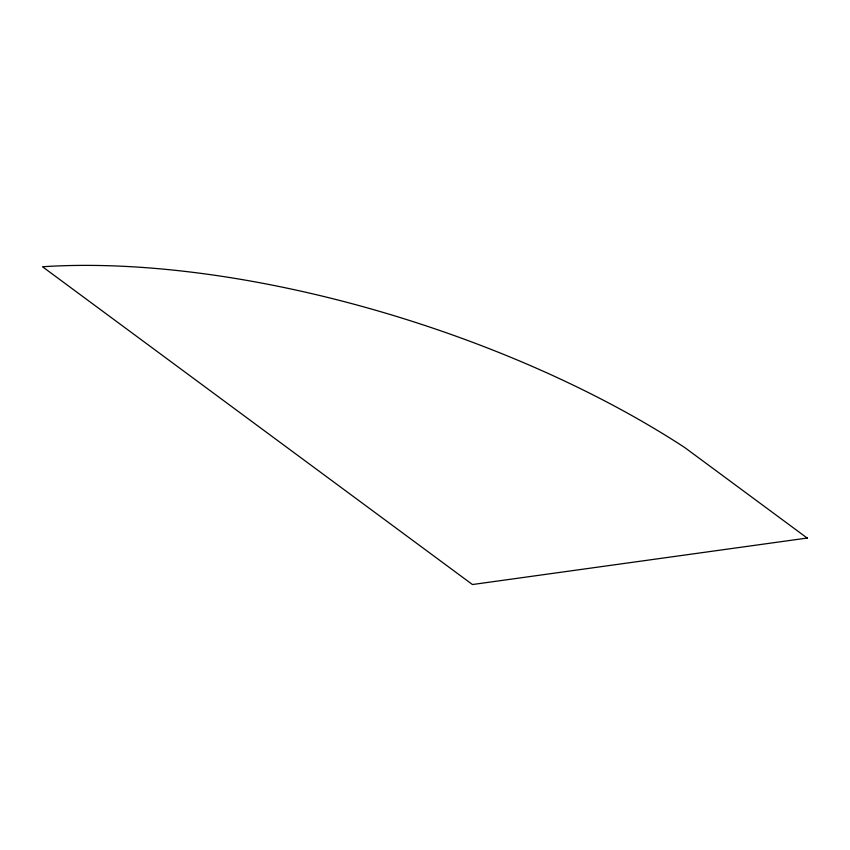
<?xml version="1.0" encoding="UTF-8"?>
<svg xmlns="http://www.w3.org/2000/svg" width="850" height="850" viewBox="0 0 850 850"><rect width="100%" height="100%" fill="white"/><g stroke="black" fill="none" stroke-linecap="round" stroke-linejoin="round"><path stroke-width="1.27" d="M807.5 538.008L472.451 584.534L42.5 266.751A527.786 212.989 17.7 0 1 684.622 447.461L807.287 538.124"/></g></svg>
